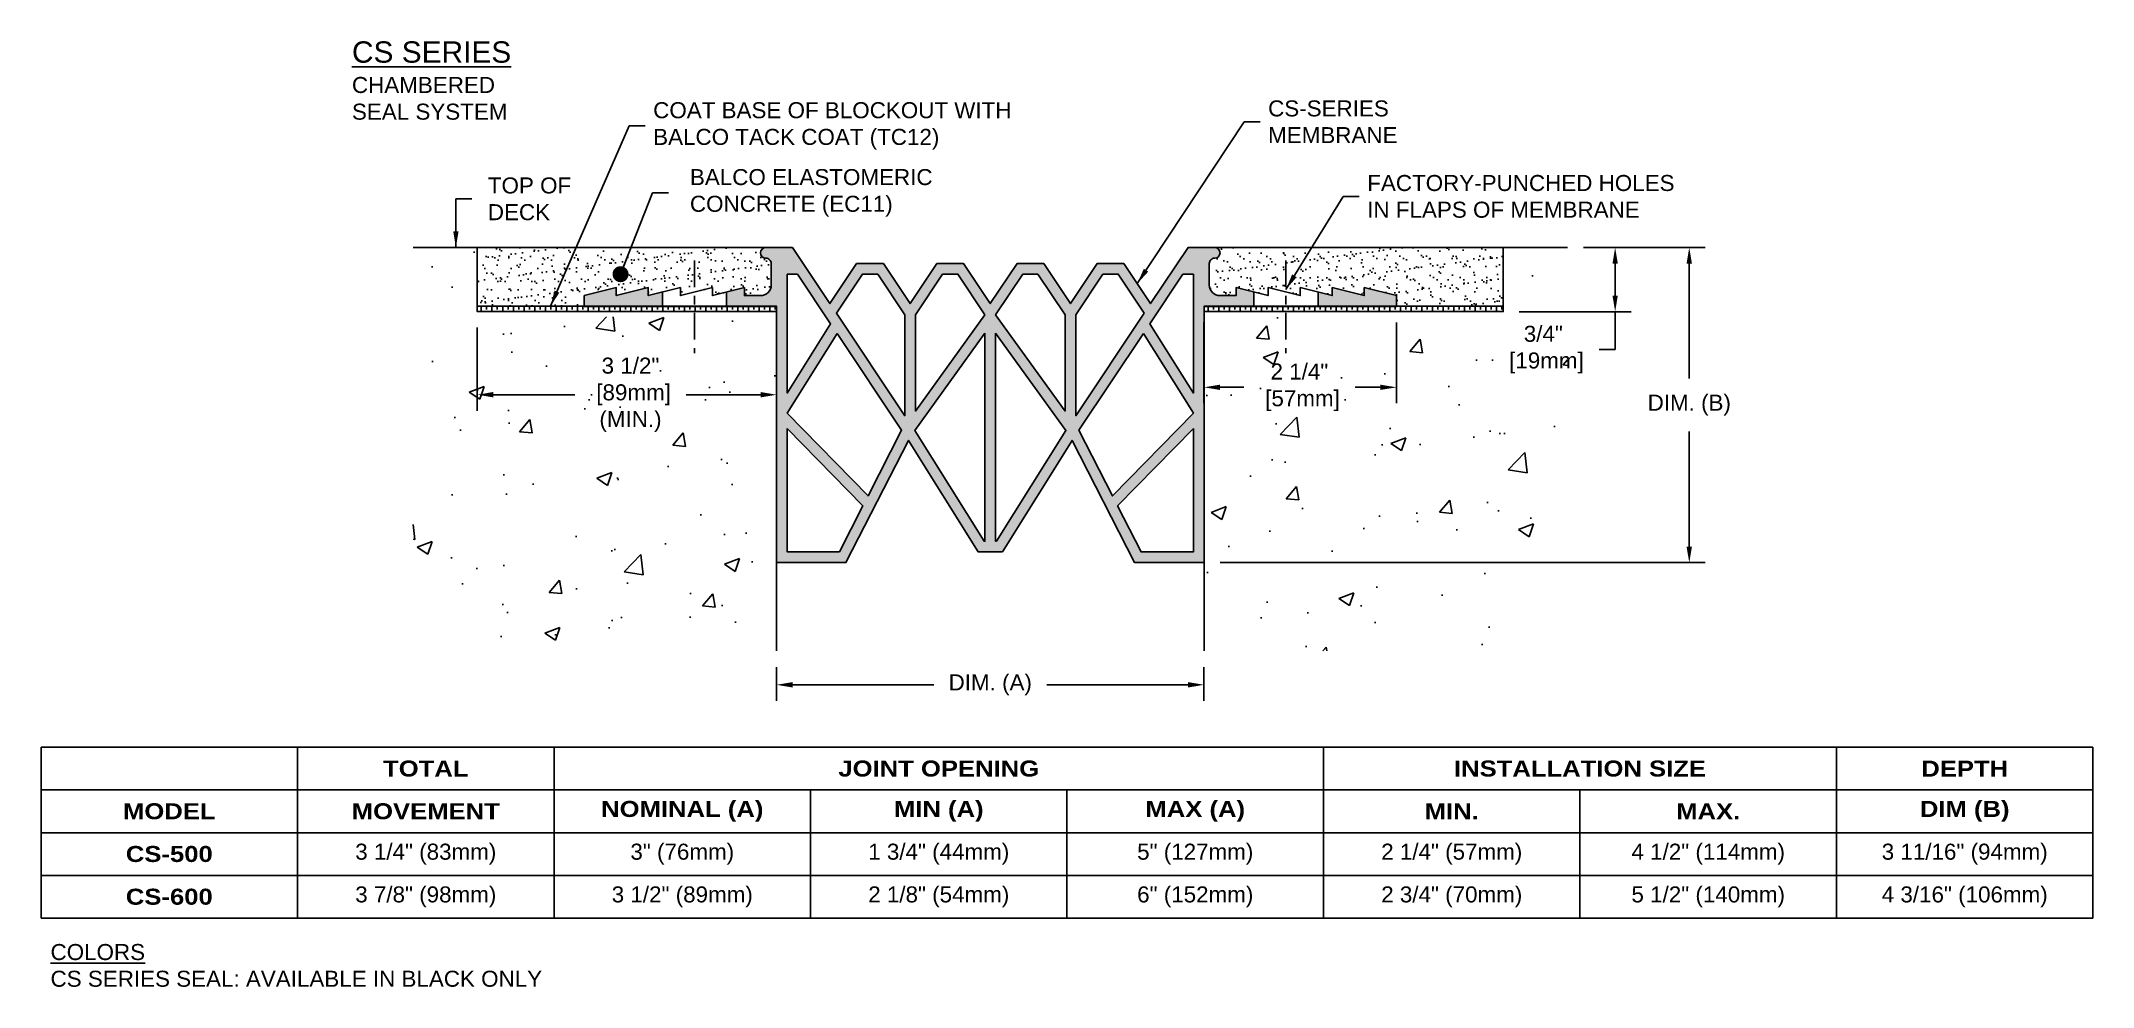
# Model space of a CAD drawing. Header units: inches. Extents: x -4.1 to 19.9, y -4.8 to 6.3.
import ezdxf

# ---------------------------------------------------------------- set-up
doc = ezdxf.new("R2010")
doc.units = ezdxf.units.IN
doc.header["$MEASUREMENT"] = 0
doc.linetypes.add('CENTER', pattern=[2, 1.25, -0.25, 0.25, -0.25])
for name, color, linetype in [('ADHESIVE', 2, 'Continuous'), ('CONDITIONS', 1, 'Continuous'), ('DIMENSIONS', 3, 'Continuous'), ('Seal', 5, 'Continuous'), ('TABLE', 1, 'Continuous'), ('TEXT', 2, 'Continuous')]:
    doc.layers.add(name, color=color, linetype=linetype)
doc.styles.add('ARIAL', font='arial.ttf')
doc.styles.add('Arial Bold', font='')
doc.styles.get('Arial Bold').set_extended_font_data('Arial Black')
doc.dimstyles.new('Arial', dxfattribs={"dimtxt": 0.1875, "dimasz": 0.1875, "dimexe": 0.1875, "dimexo": 0.1875, "dimgap": 0.1875, "dimtad": 0, "dimtih": 1, "dimtoh": 1, "dimdec": 4, "dimzin": 3, "dimdsep": 46, "dimlunit": 4, "dimtxsty": 'ARIAL', "dimcen": 0.1875, "dimadec": 0, "dimazin": 0, "dimtfac": 1, "dimtdec": 4, "dimtofl": 0, "dimtmove": 0, "dimatfit": 3, "dimfxl": 0, "dimfrac": 2, "dimtolj": 1, "dimtzin": 0, "dimarcsym": 0})

# ---------------------------------------------------------------- blocks, each defined once
blk = doc.blocks.new('*D7')
at = {"layer": 'DEFPOINTS', "color": 0, "ltscale": 0.25}
for p in [(4.453, -0.84), (9.453, -0.84), (9.453, -1.235)]:
    blk.add_point(p, dxfattribs=at)
at = {"layer": 'DIMENSIONS', "color": 0, "lineweight": -2, "ltscale": 0.25}
for p, q in [((4.453, -1.027), (4.453, -1.423)), ((9.453, -1.027), (9.453, -1.423)), ((4.641, -1.235), (6.293, -1.235)), ((9.266, -1.235), (7.613, -1.235))]:
    blk.add_line(p, q, dxfattribs=at)
at = {"layer": 'DIMENSIONS', "color": 0, "ltscale": 0.25}
for points in [[(4.641, -1.204), (4.641, -1.267), (4.453, -1.235)], [(9.266, -1.204), (9.266, -1.267), (9.453, -1.235)]]:
    blk.add_solid(points, dxfattribs=at)
at = {"layer": 'DIMENSIONS', "color": 0, "ltscale": 0.25, "insert": (6.953, -1.235), "char_height": 0.1875, "attachment_point": 5, "style": 'ARIAL'}
blk.add_mtext('\\A1;DIM. (A)', dxfattribs=at)
blk = doc.blocks.new('*D8')
at = {"layer": 'DEFPOINTS', "color": 0}
for p in [(0.953, 3.131), (4.453, 3.131), (4.453, 2.159)]:
    blk.add_point(p, dxfattribs=at)
at = {"layer": 'DIMENSIONS', "color": 0, "lineweight": -2}
for p, q in [((0.953, 2.944), (0.953, 1.972)), ((4.453, 2.944), (4.453, 1.972)), ((1.141, 2.159), (2.093, 2.159)), ((4.266, 2.159), (3.397, 2.159))]:
    blk.add_line(p, q, dxfattribs=at)
at = {"layer": 'DIMENSIONS', "color": 0}
for points in [[(1.141, 2.191), (1.141, 2.128), (0.953, 2.159)], [(4.266, 2.191), (4.266, 2.128), (4.453, 2.159)]]:
    blk.add_solid(points, dxfattribs=at)
at = {"layer": 'DIMENSIONS', "color": 0, "insert": (2.745, 2.159), "char_height": 0.1875, "attachment_point": 5, "style": 'ARIAL'}
blk.add_mtext('\\A1;3 1/2"\\P [89mm]\\P(MIN.)', dxfattribs=at)
blk = doc.blocks.new('*D9')
at = {"layer": 'DEFPOINTS', "color": 0}
for p in [(9.453, 3.194), (11.703, 3.194), (11.703, 2.246)]:
    blk.add_point(p, dxfattribs=at)
at = {"layer": 'DIMENSIONS', "color": 0, "lineweight": -2}
for p, q in [((9.453, 3.006), (9.453, 2.059)), ((11.703, 3.006), (11.703, 2.059)), ((9.641, 2.246), (9.917, 2.246)), ((11.516, 2.246), (11.221, 2.246))]:
    blk.add_line(p, q, dxfattribs=at)
at = {"layer": 'DIMENSIONS', "color": 0}
for points in [[(9.641, 2.277), (9.641, 2.215), (9.453, 2.246)], [(11.516, 2.277), (11.516, 2.215), (11.703, 2.246)]]:
    blk.add_solid(points, dxfattribs=at)
at = {"layer": 'DIMENSIONS', "color": 0, "insert": (10.569, 2.246), "char_height": 0.1875, "attachment_point": 5, "style": 'ARIAL'}
blk.add_mtext('\\A1;2 1/4"\\P [57mm]', dxfattribs=at)
blk = doc.blocks.new('*D10')
at = {"layer": 'DEFPOINTS', "color": 0}
for p in [(14.253, 3.882), (14.262, 3.882), (12.953, 3.131)]:
    blk.add_point(p, dxfattribs=at)
at = {"layer": 'DIMENSIONS', "color": 0, "lineweight": -2}
for p, q in [((14.44, 3.882), (14.449, 3.882)), ((14.262, 3.694), (14.262, 3.319)), ((13.141, 3.131), (14.449, 3.131)), ((14.262, 3.131), (14.262, 2.688)), ((14.262, 2.688), (14.074, 2.688))]:
    blk.add_line(p, q, dxfattribs=at)
at = {"layer": 'DIMENSIONS', "color": 0}
for points in [[(14.231, 3.694), (14.293, 3.694), (14.262, 3.882)], [(14.231, 3.319), (14.293, 3.319), (14.262, 3.131)]]:
    blk.add_solid(points, dxfattribs=at)
at = {"layer": 'DIMENSIONS', "color": 0, "insert": (13.422, 2.688), "char_height": 0.1875, "attachment_point": 5, "style": 'ARIAL'}
blk.add_mtext('\\A1;3/4"\\P [19mm]', dxfattribs=at)
blk = doc.blocks.new('*D11')
at = {"layer": 'DEFPOINTS', "color": 0}
for p in [(13.703, 3.882), (9.453, 0.194), (15.129, 0.194)]:
    blk.add_point(p, dxfattribs=at)
at = {"layer": 'DIMENSIONS', "color": 0, "lineweight": -2}
for p, q in [((13.891, 3.882), (15.316, 3.882)), ((15.129, 3.694), (15.129, 2.348)), ((15.129, 0.382), (15.129, 1.728)), ((9.641, 0.194), (15.316, 0.194))]:
    blk.add_line(p, q, dxfattribs=at)
at = {"layer": 'DIMENSIONS', "color": 0}
for points in [[(15.097, 3.694), (15.16, 3.694), (15.129, 3.882)], [(15.097, 0.382), (15.16, 0.382), (15.129, 0.194)]]:
    blk.add_solid(points, dxfattribs=at)
at = {"layer": 'DIMENSIONS', "color": 0, "insert": (15.129, 2.038), "char_height": 0.1875, "attachment_point": 5, "style": 'ARIAL'}
blk.add_mtext('\\A1;DIM. (B)', dxfattribs=at)
blk = doc.blocks.new('*T12')
at = {"layer": 'TABLE', "color": 0, "linetype": 'ByBlock', "lineweight": -2}
for p, q in [((0, 0), (24, 0)), ((0, 0), (0, -2)), ((3, 0), (3, -2)), ((6, 0), (6, -2)), ((15, 0), (15, -2)), ((21, 0), (21, -2)), ((24, 0), (24, -2)), ((0, -0.5), (24, -0.5)), ((9, -0.5), (9, -2)), ((12, -0.5), (12, -2)), ((18, -0.5), (18, -2)), ((0, -1), (24, -1)), ((0, -1.5), (24, -1.5)), ((0, -2), (24, -2))]:
    blk.add_line(p, q, dxfattribs=at)
at = {"layer": 'TABLE', "color": 2, "char_height": 0.1875, "attachment_point": 5}
for s, insert, width, style in [('TOTAL', (4.5, -0.25), 2.88, 'Arial Bold'), ('JOINT OPENING', (10.5, -0.25), 8.88, 'Arial Bold'), ('INSTALLATION SIZE', (18, -0.25), 5.88, 'Arial Bold'), ('DEPTH', (22.5, -0.25), 2.88, 'Arial Bold'), ('MODEL', (1.5, -0.75), 2.88, 'Arial Bold'), ('MOVEMENT', (4.5, -0.75), 2.88, 'Arial Bold'), ('NOMINAL (A)', (7.5, -0.75), 2.88, 'Arial Bold'), ('MIN (A)', (10.5, -0.75), 2.88, 'Arial Bold'), ('MAX (A)', (13.5, -0.75), 2.88, 'Arial Bold'), ('MIN.', (16.5, -0.75), 2.88, 'Arial Bold'), ('MAX.', (19.5, -0.75), 2.88, 'Arial Bold'), ('DIM (B)', (22.5, -0.75), 2.88, 'Arial Bold'), ('CS-500', (1.5, -1.25), 2.88, 'Arial Bold'), ('3 1/4" (83mm)', (4.5, -1.25), 2.88, 'ARIAL'), ('3" (76mm)', (7.5, -1.25), 2.88, 'ARIAL'), ('1 3/4" (44mm)', (10.5, -1.25), 2.88, 'ARIAL'), ('5" (127mm)', (13.5, -1.25), 2.88, 'ARIAL'), ('2 1/4" (57mm)', (16.5, -1.25), 2.88, 'ARIAL'), ('4 1/2" (114mm)', (19.5, -1.25), 2.88, 'ARIAL'), ('3 11/16" (94mm)', (22.5, -1.25), 2.88, 'ARIAL'), ('CS-600', (1.5, -1.75), 2.88, 'Arial Bold'), ('3 7/8" (98mm)', (4.5, -1.75), 2.88, 'ARIAL'), ('3 1/2" (89mm)', (7.5, -1.75), 2.88, 'ARIAL'), ('2 1/8" (54mm)', (10.5, -1.75), 2.88, 'ARIAL'), ('6" (152mm)', (13.5, -1.75), 2.88, 'ARIAL'), ('2 3/4" (70mm)', (16.5, -1.75), 2.88, 'ARIAL'), ('5 1/2" (140mm)', (19.5, -1.75), 2.88, 'ARIAL'), ('4 3/16" (106mm)', (22.5, -1.75), 2.88, 'ARIAL')]:
    blk.add_mtext(s, dxfattribs=dict(at, insert=insert, width=width, style=style))
blk = doc.blocks.new('CS-500')
h = blk.add_hatch(color=256)
h.paths.add_polyline_path([(-1.334, 3.166), (-1.5, 3.125), (-1.5, 3.218), (-1.875, 3.125), (-1.875, 3.218), (-2.25, 3.125), (-2.25, 2.999), (-1.334, 2.999)])
h.paths.add_polyline_path([(0.187, 3.687), (-0.125, 3.687, 0.996024), (-0.125, 3.562, -0.416568), (-0.062, 3.5), (-0.062, 3.249, -0.414618), (-0.188, 3.125), (-0.375, 3.125), (-0.375, 3.218), (-0.584, 3.166), (-0.584, 2.999), (0, 2.999), (0, 0), (0.812, 0), (1.543, 1.43), (2.359, 0.125), (2.641, 0.125), (3.457, 1.43), (4.188, 0), (5, 0), (5, 2.999), (5.584, 2.999), (5.584, 3.166), (5.375, 3.218), (5.375, 3.125), (5.188, 3.125, -0.414618), (5.062, 3.249), (5.062, 3.5, -0.416568), (5.125, 3.562, 0.996024), (5.125, 3.687), (4.813, 3.687), (4.375, 3.031), (4.062, 3.5), (3.75, 3.5), (3.438, 3.031), (3.125, 3.5), (2.813, 3.5), (2.5, 3.031), (2.187, 3.5), (1.875, 3.5), (1.562, 3.031), (1.25, 3.5), (0.937, 3.5), (0.625, 3.031)])
h.paths.add_polyline_path([(0.125, 3.375), (0.246, 3.375), (0.632, 2.795), (0.125, 1.985)], flags=16)
h.paths.add_polyline_path([(1.004, 3.375), (1.183, 3.375), (1.5, 2.9), (1.5, 1.719), (0.7, 2.919)], flags=16)
h.paths.add_polyline_path([(0.708, 2.681), (1.463, 1.549), (1.071, 0.781), (0.125, 1.75)], flags=16)
h.paths.add_polyline_path([(1.625, 2.9), (1.942, 3.375), (2.121, 3.375), (2.437, 2.9), (1.625, 1.773)], flags=16)
h.paths.add_polyline_path([(0.125, 1.571), (1.011, 0.664), (0.736, 0.125), (0.125, 0.125)], flags=16)
h.paths.add_polyline_path([(2.437, 2.686), (2.437, 0.25), (2.428, 0.25), (1.616, 1.547)], flags=16)
h.paths.add_polyline_path([(2.563, 2.9), (2.879, 3.375), (3.058, 3.375), (3.375, 2.9), (3.375, 1.773)], flags=16)
h.paths.add_polyline_path([(2.563, 2.686), (3.384, 1.547), (2.572, 0.25), (2.563, 0.25)], flags=16)
h.paths.add_polyline_path([(3.5, 2.9), (3.817, 3.375), (3.996, 3.375), (4.3, 2.919), (3.5, 1.719)], flags=16)
h.paths.add_polyline_path([(3.537, 1.549), (4.292, 2.681), (4.875, 1.75), (3.929, 0.781)], flags=16)
h.paths.add_polyline_path([(4.368, 2.795), (4.754, 3.375), (4.875, 3.375), (4.875, 1.985)], flags=16)
h.paths.add_polyline_path([(3.989, 0.664), (4.875, 1.571), (4.875, 0.125), (4.264, 0.125)], flags=16)
h.paths.add_polyline_path([(7.25, 3.125), (6.875, 3.218), (6.875, 3.125), (6.5, 3.218), (6.5, 3.125), (6.334, 3.166), (6.334, 2.999), (7.25, 2.999)])
for p, q in [((-1.334, 2.999), (-1.334, 3.166)), ((-0.584, 2.999), (-0.584, 3.166)), ((5.584, 2.999), (5.584, 3.166)), ((6.334, 2.999), (6.334, 3.166))]:
    blk.add_line(p, q)
blk.add_lwpolyline([(0.187, 3.687), (-0.125, 3.687, 0.996024), (-0.125, 3.562, -0.416568), (-0.062, 3.5), (-0.062, 3.249, -0.414618), (-0.188, 3.125), (-0.375, 3.125), (-0.375, 3.218), (-0.75, 3.125), (-0.75, 3.218), (-1.125, 3.125), (-1.125, 3.218), (-1.5, 3.125), (-1.5, 3.218), (-1.875, 3.125), (-1.875, 3.218), (-2.25, 3.125), (-2.25, 2.999), (0, 2.999), (0, 0), (0.812, 0), (1.543, 1.43), (2.359, 0.125), (2.641, 0.125), (3.457, 1.43), (4.188, 0), (5, 0), (5, 2.999), (7.25, 2.999), (7.25, 3.125), (6.875, 3.218), (6.875, 3.125), (6.5, 3.218), (6.5, 3.125), (6.125, 3.218), (6.125, 3.125), (5.75, 3.218), (5.75, 3.125), (5.375, 3.218), (5.375, 3.125), (5.188, 3.125, -0.414618), (5.062, 3.249), (5.062, 3.5, -0.416568), (5.125, 3.562, 0.996024), (5.125, 3.687), (4.813, 3.687), (4.375, 3.031), (4.062, 3.5), (3.75, 3.5), (3.438, 3.031), (3.125, 3.5), (2.813, 3.5), (2.5, 3.031), (2.187, 3.5), (1.875, 3.5), (1.562, 3.031), (1.25, 3.5), (0.937, 3.5), (0.625, 3.031)], format="xyb", close=True)
for points in [[(0.246, 3.375), (0.125, 3.375), (0.125, 1.985), (0.632, 2.795)], [(1.5, 2.9), (1.183, 3.375), (1.004, 3.375), (0.7, 2.919), (1.5, 1.719)], [(2.437, 2.9), (2.121, 3.375), (1.942, 3.375), (1.625, 2.9), (1.625, 1.773)], [(3.058, 3.375), (2.879, 3.375), (2.563, 2.9), (3.375, 1.773), (3.375, 2.9)], [(4.3, 2.919), (3.996, 3.375), (3.817, 3.375), (3.5, 2.9), (3.5, 1.719)], [(4.875, 3.375), (4.754, 3.375), (4.368, 2.795), (4.875, 1.985)], [(0.708, 2.681), (0.125, 1.75), (1.071, 0.781), (1.463, 1.549)], [(2.437, 2.686), (1.616, 1.547), (2.428, 0.25), (2.437, 0.25)], [(2.563, 2.686), (2.563, 0.25), (2.572, 0.25), (3.384, 1.547)], [(4.292, 2.681), (3.537, 1.549), (3.929, 0.781), (4.875, 1.75)], [(0.125, 1.571), (0.125, 0.125), (0.736, 0.125), (1.011, 0.664)], [(4.875, 1.571), (3.989, 0.664), (4.264, 0.125), (4.875, 0.125)]]:
    blk.add_lwpolyline(points, close=True)

msp = doc.modelspace()

# ---------------------------------------------------------------- hatches: boundary and pattern name
at = {"layer": 'ADHESIVE'}
h = msp.add_hatch(dxfattribs=at)
h.set_pattern_fill('AR-SAND', color=256, scale=0.1, style=0)
h.paths.add_polyline_path([(4.39078, 3.69478, 0.41421356), (4.32878, 3.75678, -1), (4.32778, 3.88178), (0.95328, 3.88178), (0.95328, 3.19378), (2.20328, 3.19378), (2.20328, 3.31878), (2.57828, 3.41278), (2.57828, 3.31878), (2.95328, 3.41278), (2.95328, 3.31878), (3.32828, 3.41278), (3.32828, 3.31878), (3.70328, 3.41278), (3.70328, 3.31878), (4.07828, 3.41278), (4.07828, 3.31878), (4.26595, 3.31878, 0.41380974), (4.39078, 3.44378)])
h = msp.add_hatch(dxfattribs=at)
h.set_pattern_fill('AR-SAND', color=256, scale=0.1, style=0)
h.paths.add_polyline_path([(12.95328, 3.88178), (9.57878, 3.88178, -1), (9.57778, 3.75678, 0.41421357), (9.51578, 3.69478), (9.51578, 3.44378, 0.41380974), (9.64061, 3.31878), (9.82828, 3.31878), (9.82828, 3.41278), (10.20328, 3.31878), (10.20328, 3.41278), (10.57828, 3.31878), (10.57828, 3.41278), (10.95328, 3.31878), (10.95328, 3.41278), (11.32828, 3.31878), (11.32828, 3.41278), (11.70328, 3.31878), (11.70328, 3.19378), (12.95328, 3.19378)])
at = {"layer": 'CONDITIONS'}
h = msp.add_hatch(dxfattribs=at)
h.set_pattern_fill('AR-CONC', color=256, scale=0.25, style=0)
h.paths.add_polyline_path([(4.45328, 3.06878), (0.95328, 3.06878), (0.95328, 3.88178), (0.20328, 3.88178), (0.20328, -0.83965), (4.45328, -0.83965)])
h.paths.add_polyline_path([(2.24243, 2.64354), (3.24746, 2.64354), (3.24746, 1.675), (2.24243, 1.675)], flags=24)
h = msp.add_hatch(dxfattribs=at)
h.set_pattern_fill('AR-CONC', color=256, scale=0.25, style=0)
h.paths.add_polyline_path([(13.70328, 3.88178), (12.95328, 3.88178), (12.95328, 3.06878), (9.45328, 3.06878), (9.45328, -0.83965), (13.70328, -0.83965)])
h.paths.add_polyline_path([(10.06637, 2.57071), (11.0714, 2.57071), (11.0714, 1.92171), (10.06637, 1.92171)], flags=24)
h.paths.add_polyline_path([(12.66295, 2.79447), (13.66798, 2.79447), (13.66798, 2.1447), (12.66295, 2.1447)], flags=24)
at = {"layer": 'TEXT'}
h = msp.add_hatch(dxfattribs=at)
h.set_pattern_fill('ANSI33', color=256, scale=0.5, angle=45, style=0)
h.paths.add_polyline_path([(3.49446, 3.19378), (2.20328, 3.19378), (0.95328, 3.19378), (0.95328, 3.13128), (3.49446, 3.13128)])
h.paths.add_polyline_path([(4.45328, 3.19378), (3.49446, 3.19378), (3.49446, 3.13128), (4.45328, 3.13128)])
h = msp.add_hatch(dxfattribs=at)
h.set_pattern_fill('ANSI33', color=256, scale=0.5, angle=45, style=0)
h.paths.add_polyline_path([(12.95328, 3.19378), (11.95328, 3.19378), (10.28637, 3.19378), (10.28637, 3.13128), (12.95328, 3.13128)])
h.paths.add_polyline_path([(10.28637, 3.19378), (9.45328, 3.19378), (9.45328, 3.13128), (10.28637, 3.13128)])

# ---------------------------------------------------------------- linework, layer by layer
at = {"layer": 'ADHESIVE'}
for p, q in [((4.32778, 3.88178), (0.95328, 3.88178)), ((9.57878, 3.88178), (12.95328, 3.88178))]:
    msp.add_line(p, q, dxfattribs=at)
at = {"layer": 'ADHESIVE', "ltscale": 0.25}
msp.add_line((12.95328, 3.19378), (11.95328, 3.19378), dxfattribs=at)
at = {"layer": 'ADHESIVE'}
for points in [[(4.45328, 3.13128), (4.45328, 3.19378), (0.95328, 3.19378), (0.95328, 3.13128)], [(9.45328, 3.13128), (9.45328, 3.19378), (12.95328, 3.19378), (12.95328, 3.13128)]]:
    msp.add_lwpolyline(points, close=True, dxfattribs=at)
at = {"layer": 'CONDITIONS'}
msp.add_line((9.45328, 3.13128), (12.95328, 3.13128), dxfattribs=at)
for points in [[(4.45328, -0.83965), (4.45328, 3.13128), (0.95328, 3.13128), (0.95328, 3.88178), (0.20328, 3.88178)], [(9.45328, -0.83965), (9.45328, 3.13128), (12.95328, 3.13128), (12.95328, 3.88178), (13.70328, 3.88178)]]:
    msp.add_lwpolyline(points, dxfattribs=at)
at = {"layer": 'DIMENSIONS', "linetype": 'CENTER', "ltscale": 0.25}
for p, q in [((3.49446, 3.72881), (3.49446, 2.64601)), ((10.4121, 3.72881), (10.4121, 2.64601))]:
    msp.add_line(p, q, dxfattribs=at)

# ---------------------------------------------------------------- block references
msp.add_blockref('*T12', (-4.14937, -1.96624))
at = {"layer": 'Seal'}
msp.add_blockref('CS-500', (4.45328, 0.19428), dxfattribs=at)

# ---------------------------------------------------------------- texts
at = {"layer": 'TEXT', "attachment_point": 1, "style": 'ARIAL'}
for s, insert, char_height, width in [('{\\H1.25x;\\LCS SERIES\\P\\H0.75x;\\lCHAMBERED SEAL SYSTEM}', (-0.51291, 6.29444), 0.2, 2.2508646), ('{\\LCOLORS\\P}CS SERIES SEAL: AVAILABLE IN BLACK ONLY', (-4.03842, -4.26855), 0.1875, 6.1751107)]:
    msp.add_mtext(s, dxfattribs=dict(at, insert=insert, char_height=char_height, width=width))
at = {"layer": 'TEXT', "char_height": 0.1875, "attachment_point": 4, "style": 'ARIAL'}
for s, insert in [('COAT BASE OF BLOCKOUT WITH\\PBALCO TACK COAT (TC12)', (3.01046, 5.30422)), ('CS-SERIES \\PMEMBRANE', (10.2031, 5.35336)), ('BALCO ELASTOMERIC \\PCONCRETE (EC11)', (3.44015, 4.52151)), ('TOP OF\\PDECK', (1.07667, 4.45043)), ('FACTORY-PUNCHED HOLES\\PIN FLAPS OF MEMBRANE', (11.36245, 4.47923))]:
    msp.add_mtext(s, dxfattribs=dict(at, insert=insert))

# ---------------------------------------------------------------- dimensions: what is measured, and where the dimension line sits
at = {"layer": 'DIMENSIONS'}
dim = msp.add_linear_dim(base=(15.12872, 0.19428), p1=(13.70328, 3.88178), p2=(9.45328, 0.19428), angle=90, text='DIM. (B)', dimstyle='Arial', override={"dimpost": '\\X'}, dxfattribs=at)
dim.commit()
dim.dimension.update_dxf_attribs({"geometry": '*D11', "text_midpoint": (15.12872, 2.03803)})
dim = msp.add_linear_dim(base=(14.26185, 3.88178), p1=(12.95328, 3.13128), p2=(14.25296, 3.88178), angle=90, dimstyle='Arial', override={"dimpost": '\\X'}, dxfattribs=at)
dim.commit()
dim.dimension.update_dxf_attribs({"geometry": '*D10', "text_midpoint": (13.42232, 2.68791), "dimtype": 160})
dim = msp.add_linear_dim(base=(4.45328, 2.15927), p1=(0.95328, 3.13128), p2=(4.45328, 3.13128), text='<>\\P(MIN.)', dimstyle='Arial', override={"dimpost": '\\X'}, dxfattribs=at)
dim.commit()
dim.dimension.update_dxf_attribs({"geometry": '*D8', "text_midpoint": (2.74495, 2.15927), "dimtype": 160})
dim = msp.add_linear_dim(base=(11.70328, 2.24621), p1=(9.45328, 3.19378), p2=(11.70328, 3.19378), dimstyle='Arial', override={"dimpost": '\\X'}, dxfattribs=at)
dim.commit()
dim.dimension.update_dxf_attribs({"geometry": '*D9', "text_midpoint": (10.56888, 2.24621), "dimtype": 160})
at = {"layer": 'DIMENSIONS', "ltscale": 0.25}
dim = msp.add_linear_dim(base=(9.45328, -1.23538), p1=(4.45328, -0.83965), p2=(9.45328, -0.83965), text='DIM. (A)', dimstyle='Arial', override={"dimpost": '\\X'}, dxfattribs=at)
dim.commit()
dim.dimension.update_dxf_attribs({"geometry": '*D7', "text_midpoint": (6.95328, -1.23538)})

# ---------------------------------------------------------------- leaders
at = {"layer": 'TEXT', "annotation_type": 0, "has_hookline": 1, "hookline_direction": 0}
for points, text_width in [([(1.8097, 3.19378), (2.72921, 5.30422), (2.91671, 5.30422)], 4.15723), ([(8.67203, 3.4599), (9.92185, 5.35336), (10.10935, 5.35336)], 1.48005), ([(10.4121, 3.39195), (11.0812, 4.47923), (11.2687, 4.47923)], 3.55956)]:
    msp.add_leader(points, dimstyle='Arial', override={"dimgap": 0.09375, "dimtad": 0}, dxfattribs=dict(at, text_width=text_width))
at = {"layer": 'TEXT'}
for points, override in [([(0.70328, 3.88178), (0.70167, 4.45043), (0.88917, 4.45043)], {"dimgap": 0.09375, "dimtad": 0}), ([(2.62854, 3.56976), (3.00265, 4.52151), (3.19015, 4.52151)], {"dimgap": 0.125, "dimtad": 0, "dimldrblk": 'Dot'})]:
    msp.add_leader(points, dimstyle='Arial', override=override, dxfattribs=at)

doc.saveas('drawing.dxf')
